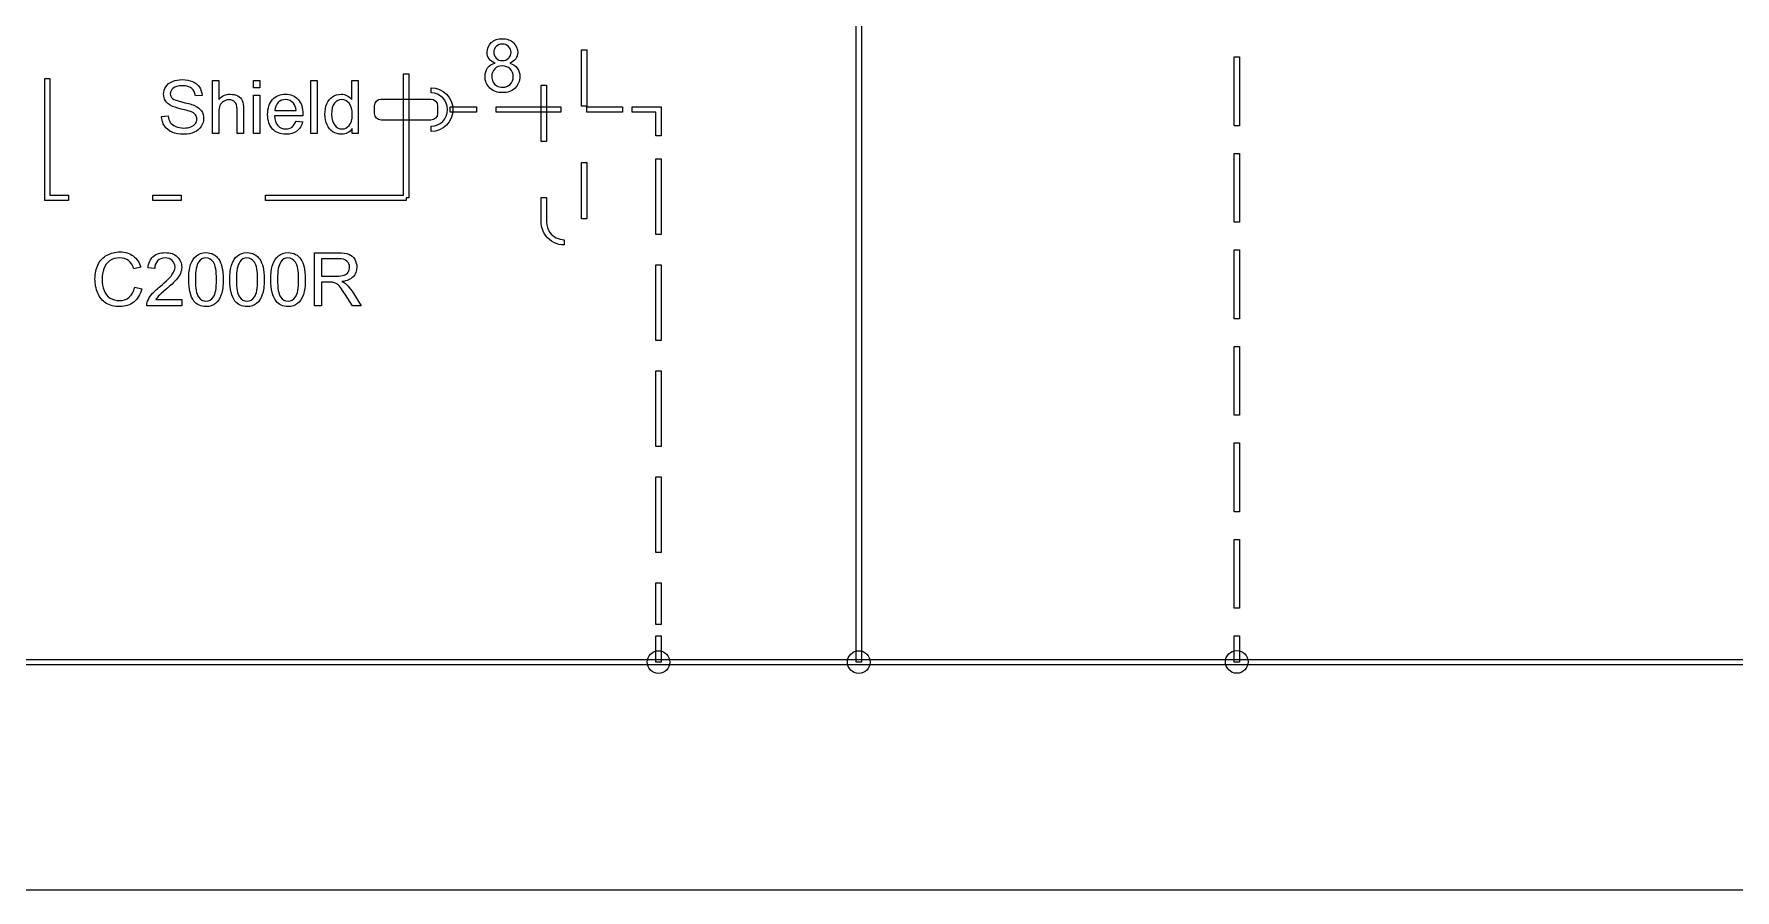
# Model space of a CAD drawing. Extents: x 55 to 793, y 34 to 1048.
# Drawn here: x 252.1 to 467.1, y 515.6 to 623.8 of the extents above; entities that cross this region are included whole.
import ezdxf

# ---------------------------------------------------------------- set-up
doc = ezdxf.new("R2010")
doc.units = 0
doc.layers.add('1', color=7, linetype='CONTINUOUS')

msp = doc.modelspace()

# ---------------------------------------------------------------- linework, layer by layer
at = {"layer": '1', "color": 7}
for points in [[(67.999998, 515.630486), (725.039982, 515.630486), (725.039982, 948.057142), (67.999998, 948.057142)], [(310.250663, 621.519213)], [(321.355458, 614.681222), (321.355458, 621.7932), (322.022125, 621.7932), (322.022125, 614.681222)], [(310.414726, 620.129253)], [(403.827497, 612.198308), (403.827497, 620.906641), (404.494163, 620.906641), (404.494163, 612.198308)], [(253.482224, 602.751513), (253.482224, 618.175992), (254.148891, 618.175992), (254.148891, 603.41818), (256.503057, 603.41818), (256.503057, 602.751513)], [(279.872916, 616.982488), (279.872916, 617.925837), (280.693234, 617.925837), (280.693234, 616.982488)], [(281.391077, 602.751513), (281.391077, 603.41818), (298.83639, 603.41818), (298.83639, 618.790575), (299.503056, 618.790575), (299.503056, 603.084847), (299.169723, 603.084847), (299.169723, 602.751513)], [(287.111538, 611.244919), (287.111538, 617.925837), (287.931869, 617.925837), (287.931869, 611.244919)], [(309.986337, 618.433959)], [(316.240875, 610.241055), (316.240875, 617.353034), (316.907542, 617.353034), (316.907542, 610.241055)], [(279.872916, 611.244919), (279.872916, 616.084712), (280.693234, 616.084712), (280.693234, 611.244919)], [(268.257592, 613.391386)], [(282.560176, 614.129654)], [(289.748691, 613.660257)], [(304.74483, 613.918097), (304.74483, 614.584763), (308.078163, 614.584763), (308.078163, 613.918097)], [(310.5355, 613.919437), (310.5355, 614.586103), (318.728208, 614.586103), (318.728208, 613.919437)], [(322.006854, 613.919437), (322.006854, 614.586103), (326.512062, 614.586103), (326.512062, 613.919437)], [(330.74217, 610.919437), (330.74217, 613.919437), (327.74217, 613.919437), (327.74217, 614.586103), (331.408837, 614.586103), (331.408837, 610.919437)], [(302.3275, 611.485579)], [(403.827497, 600.0056), (403.827497, 608.713933), (404.494163, 608.713933), (404.494163, 600.0056)], [(321.355458, 600.459805), (321.355458, 607.571784), (322.022125, 607.571784), (322.022125, 600.459805)], [(330.742167, 598.478458), (330.742167, 608.04877), (331.408833, 608.04877), (331.408833, 598.478458)], [(267.169724, 602.751513), (267.169724, 603.41818), (270.72441, 603.41818), (270.72441, 602.751513)], [(403.827497, 587.810287), (403.827497, 596.51862), (404.494163, 596.51862), (404.494163, 587.810287)], [(330.742167, 585.082625), (330.742167, 594.650333), (331.408833, 594.650333), (331.408833, 585.082625)], [(264.859928, 591.812902)], [(271.6884, 592.765367)], [(272.531509, 592.765367)], [(276.87779, 592.765367)], [(277.720895, 592.765367)], [(282.06719, 592.765367)], [(282.910295, 592.765367)], [(403.827497, 575.617581), (403.827497, 584.325914), (404.494163, 584.325914), (404.494163, 575.617581)], [(330.742167, 571.684188), (330.742167, 581.2545), (331.408833, 581.2545), (331.408833, 571.684188)], [(403.827497, 563.422261), (403.827497, 572.133207), (404.494163, 572.133207), (404.494163, 563.422261)], [(330.742167, 558.28575), (330.742167, 567.856063), (331.408833, 567.856063), (331.408833, 558.28575)], [(403.827497, 551.229554), (403.827497, 559.937888), (404.494163, 559.937888), (404.494163, 551.229554)], [(330.742167, 549.197209), (330.742167, 554.46023), (331.408833, 554.46023), (331.408833, 549.197209)], [(330.742167, 544.428767), (330.742167, 547.7621), (331.408833, 547.7621), (331.408833, 544.428767)], [(403.827497, 544.428767), (403.827497, 547.7621), (404.494163, 547.7621), (404.494163, 544.428767)], [(79.5835, 544.095437), (79.5835, 544.762103), (682.036605, 544.762103), (682.036605, 544.095437)]]:
    msp.add_lwpolyline(points, close=True, dxfattribs=at)
for points in [[(356.046877, 544.427808), (356.046877, 721.110097), (350.940106, 721.110097), (350.940106, 721.44343)], [(351.468751, 721.776763), (356.713543, 721.776763), (356.713543, 544.427808), (356.046877, 544.427808)], [(274.678966, 611.244919), (274.678966, 617.925837), (275.499288, 617.925837), (275.499288, 615.528728)], [(292.287125, 615.528728), (292.287125, 617.925837), (293.102896, 617.925837), (293.102896, 611.244919), (292.341818, 611.244919)], [(273.375491, 616.043698), (272.527825, 615.979899)], [(296.02083, 615.5861), (302.298163, 615.5861)], [(302.3275, 616.352767), (302.3275, 617.019433)], [(268.257592, 613.39138), (269.091587, 613.464298)], [(275.499288, 613.892677), (275.499288, 611.244919), (274.678966, 611.244919)], [(278.621066, 614.311944), (278.621066, 611.244919), (277.800748, 611.244919), (277.800748, 614.311944)], [(286.12458, 613.455188), (282.515163, 613.455188)], [(282.560176, 614.129654), (285.262689, 614.129654)], [(285.254129, 612.803502), (285.253569, 612.803496)], [(285.253569, 612.803496), (286.101234, 612.698685)], [(295.17283, 613.7661), (295.17283, 614.739433)], [(302.298163, 612.919433), (296.02083, 612.919433)], [(303.14483, 614.739433), (303.14483, 613.7661)], [(292.341818, 611.244919), (292.341818, 611.855589)], [(302.3275, 611.485579), (302.3275, 612.152246)], [(316.240875, 600.032722), (316.240875, 603.129076), (316.907542, 603.129076), (316.907542, 600.030117)], [(317.35025, 598.704597), (317.35285, 598.704597), (317.35285, 598.701993)], [(319.128896, 597.808763), (319.134104, 597.142097)], [(287.602937, 589.47048), (287.602937, 596.151398), (290.565209, 596.151398)], [(265.630118, 594.319386), (264.759666, 594.11431)], [(267.392243, 594.159882), (266.549131, 594.246471)], [(290.601676, 595.41313), (288.487068, 595.41313), (288.487068, 593.202862)], [(264.859928, 591.812902), (265.744053, 591.589597)], [(289.512465, 592.437251), (288.487068, 592.437251), (288.487068, 589.470485), (287.602937, 589.47048)], [(288.487068, 593.202862), (290.387476, 593.202862)], [(292.328898, 591.288819), (293.491028, 589.47048), (292.379031, 589.47048), (291.494913, 590.860439)], [(270.810249, 590.258883), (270.810249, 589.47048), (266.394182, 589.47048)], [(267.533517, 590.258883), (270.810249, 590.258883)]]:
    msp.add_lwpolyline(points, dxfattribs=at)
for points in [[(309.41211, 621.491868), (309.41211, 621.977974), (309.586808, 622.386607), (309.936205, 622.717767)], [(309.658207, 620.66245), (309.494142, 620.893351), (309.41211, 621.169824), (309.41211, 621.491868)], [(309.936205, 622.717767), (310.285601, 623.048926), (310.750451, 623.214506), (311.330753, 623.214506)], [(310.560562, 622.239256), (310.353962, 622.038737), (310.250663, 621.798723), (310.250663, 621.519213)], [(310.250663, 621.519213), (310.250663, 621.203244), (310.352443, 620.945), (310.556004, 620.744481)], [(311.339868, 622.540035), (311.02693, 622.540035), (310.767161, 622.439775), (310.560562, 622.239256)], [(311.330753, 623.214506), (311.914093, 623.214506), (312.3835, 623.044369), (312.738973, 622.704095)], [(312.114617, 622.230142), (311.908017, 622.436737), (311.649768, 622.540035), (311.339868, 622.540035)], [(312.429073, 621.473639), (312.429073, 621.774417), (312.324254, 622.026585), (312.114617, 622.230142)], [(312.123731, 620.739924), (312.327293, 620.940443), (312.429073, 621.185014), (312.429073, 621.473639)], [(312.738973, 622.704095), (313.094446, 622.366859), (313.272182, 621.955188), (313.272182, 621.469082)], [(313.272182, 621.469082), (313.272182, 621.15919), (313.19015, 620.888794), (313.026085, 620.657893)], [(309.143227, 618.438516), (309.143227, 618.872973), (309.252603, 619.236033), (309.471357, 619.527697)], [(309.471357, 619.527697), (309.693147, 619.822399), (310.007604, 620.022918), (310.414726, 620.129253)], [(310.414726, 620.129253), (310.074444, 620.253818), (309.822271, 620.43155), (309.658207, 620.66245)], [(310.364596, 619.390979), (310.112423, 619.135774), (309.986337, 618.816767), (309.986337, 618.433959)], [(311.326196, 619.773788), (310.94034, 619.773788), (310.619807, 619.646185), (310.364596, 619.390979)], [(310.556004, 620.744481), (310.759566, 620.543962), (311.023892, 620.443702), (311.348983, 620.443702)], [(312.310583, 619.386422), (312.049295, 619.644666), (311.721166, 619.773788), (311.326196, 619.773788)], [(311.348983, 620.443702), (311.664959, 620.443702), (311.923208, 620.542443), (312.123731, 620.739924)], [(313.026085, 620.657893), (312.865059, 620.430031), (312.618962, 620.253818), (312.287795, 620.129253)], [(312.287795, 620.129253), (312.697956, 619.995573), (313.009375, 619.779864), (313.222051, 619.482125)], [(312.707071, 618.406616), (312.707071, 618.801577), (312.574908, 619.128179), (312.310583, 619.386422)], [(313.222051, 619.482125), (313.437766, 619.184385), (313.545623, 618.82892), (313.545623, 618.41573)], [(268.512803, 616.198643), (268.512803, 616.535879), (268.608508, 616.850329), (268.799917, 617.141993)], [(268.799917, 617.141993), (268.991325, 617.436695), (269.270842, 617.66), (269.638468, 617.811907)], [(269.638468, 617.811907), (270.006094, 617.963815), (270.414736, 618.039769), (270.864394, 618.039769)], [(270.900853, 617.260485), (270.366125, 617.260485), (269.975712, 617.161745), (269.729615, 616.964264)], [(270.864394, 618.039769), (271.359625, 618.039769), (271.795611, 617.959258), (272.172352, 617.798235)], [(272.062975, 616.936921), (271.801688, 617.15263), (271.414314, 617.260485), (270.900853, 617.260485)], [(272.172352, 617.798235), (272.552131, 617.640251), (272.843801, 617.406313), (273.047362, 617.096421)], [(273.047362, 617.096421), (273.250924, 616.786528), (273.3603, 616.435621), (273.375491, 616.043698)], [(309.749355, 616.975641), (309.345269, 617.367564), (309.143227, 617.855189), (309.143227, 618.438516)], [(309.986337, 618.433959), (309.986337, 618.20002), (310.041024, 617.973677), (310.1504, 617.754929)], [(310.1504, 617.754929), (310.262815, 617.536182), (310.428399, 617.366045), (310.647151, 617.244518)], [(310.647151, 617.244518), (310.865903, 617.12603), (311.101366, 617.066785), (311.35354, 617.066785)], [(311.35354, 617.066785), (311.745471, 617.066785), (312.069043, 617.192869), (312.324255, 617.445037)], [(312.324255, 617.445037), (312.579466, 617.697204), (312.707071, 618.01773), (312.707071, 618.406616)], [(313.545623, 618.41573), (313.545623, 617.844555), (313.34358, 617.364525), (312.939496, 616.975641)], [(268.745228, 615.364668), (268.590278, 615.613797), (268.512803, 615.891789), (268.512803, 616.198643)], [(269.460731, 614.744884), (269.141717, 614.911983), (268.903216, 615.118577), (268.745228, 615.364668)], [(269.729615, 616.964264), (269.486556, 616.769822), (269.365027, 616.534364), (269.365027, 616.257891)], [(269.365027, 616.257891), (269.365027, 616.017877), (269.451617, 615.820396), (269.624796, 615.66545)], [(269.624796, 615.66545), (269.794937, 615.510504), (270.238519, 615.351), (270.955541, 615.186939)], [(270.955541, 615.186939), (271.675601, 615.025917), (272.169314, 614.884642), (272.436678, 614.763117)], [(272.527825, 615.979899), (272.482252, 616.402204), (272.327302, 616.721212), (272.062975, 616.936921)], [(275.499288, 615.528728), (275.882104, 615.972299), (276.365182, 616.194085), (276.948523, 616.194085)], [(276.091739, 615.296309), (275.879064, 615.171744), (275.727153, 615.001607), (275.636006, 614.785897)], [(276.779897, 615.487712), (276.53684, 615.487712), (276.307454, 615.423911), (276.091739, 615.296309)], [(277.531868, 615.205163), (277.355647, 615.393529), (277.104989, 615.487712), (276.779897, 615.487712)], [(276.948523, 616.194085), (277.307038, 616.194085), (277.618455, 616.122688), (277.882774, 615.979894)], [(277.800748, 614.311944), (277.800748, 614.722095), (277.711121, 615.019835), (277.531868, 615.205163)], [(277.882774, 615.979894), (278.147102, 615.840139), (278.335475, 615.645697), (278.447893, 615.396567)], [(278.447893, 615.396567), (278.563341, 615.147438), (278.621066, 614.785897), (278.621066, 614.311944)], [(281.666938, 613.623805), (281.666938, 614.438033), (281.876578, 615.069971), (282.295856, 615.519619)], [(282.295856, 615.519619), (282.715127, 615.969266), (283.25897, 616.19409), (283.927386, 616.19409)], [(282.984015, 615.141362), (282.728807, 614.889195), (282.587527, 614.551959), (282.560176, 614.129654)], [(283.936492, 615.519614), (283.559756, 615.519614), (283.242263, 615.39353), (282.984015, 615.141362)], [(283.927386, 616.19409), (284.574531, 616.19409), (285.103183, 615.973824), (285.513342, 615.533291)], [(284.952783, 615.04566), (284.691495, 615.361629), (284.352731, 615.519614), (283.936492, 615.519614)], [(285.262689, 614.129654), (285.226245, 614.536768), (285.122943, 614.842103), (284.952783, 615.04566)], [(285.513342, 615.533291), (285.923501, 615.092757), (286.12858, 614.472971), (286.12858, 613.673934)], [(288.905573, 613.660257), (288.905573, 614.143325), (288.986089, 614.580821), (289.147119, 614.972743)], [(289.147119, 614.972743), (289.308141, 615.367705), (289.549678, 615.670002), (289.871731, 615.879635)], [(290.113277, 615.068446), (289.87022, 614.770706), (289.748691, 614.30131), (289.748691, 613.660257)], [(289.871731, 615.879635), (290.193783, 616.089268), (290.553814, 616.194085), (290.951822, 616.194085)], [(291.029301, 615.515056), (290.664716, 615.515056), (290.359374, 615.366186), (290.113277, 615.068446)], [(290.951822, 616.194085), (291.243492, 616.194085), (291.503265, 616.131802), (291.73114, 616.007237)], [(291.972672, 615.050217), (291.717464, 615.36011), (291.403007, 615.515056), (291.029301, 615.515056)], [(291.73114, 616.007237), (291.959006, 615.885712), (292.144334, 615.726208), (292.287125, 615.528728)], [(292.355485, 613.591899), (292.355485, 614.254219), (292.227881, 614.740325), (291.972672, 615.050217)], [(295.17283, 614.739433), (295.17283, 615.204767), (295.554163, 615.5861), (296.02083, 615.5861)], [(302.298163, 615.5861), (302.763496, 615.5861), (303.14483, 615.204767), (303.14483, 614.739433)], [(302.3275, 617.019433), (303.843539, 617.019433), (305.0775, 615.776819), (305.0775, 614.253808)], [(304.410833, 614.253808), (304.410833, 615.418795), (303.480791, 616.352767), (302.3275, 616.352767)], [(311.344425, 616.392314), (310.685129, 616.392314), (310.153439, 616.586756), (309.749355, 616.975641)], [(312.939496, 616.975641), (312.535412, 616.586756), (312.003721, 616.392314), (311.344425, 616.392314)], [(268.62218, 612.188274), (268.391275, 612.543739), (268.269745, 612.944776), (268.257592, 613.391386)], [(269.091587, 613.464298), (269.13108, 613.1301), (269.222227, 612.855146), (269.365027, 612.639436)], [(270.75046, 614.325617), (270.136738, 614.474487), (269.706828, 614.614242), (269.460731, 614.744884)], [(271.939928, 614.002053), (271.760672, 614.071927), (271.364183, 614.179781), (270.75046, 614.325617)], [(272.541497, 613.605572), (272.419967, 613.763557), (272.219444, 613.895717), (271.939928, 614.002053)], [(272.436678, 614.763117), (272.825572, 614.583865), (273.112684, 614.356003), (273.298016, 614.07953)], [(272.532382, 612.484491), (272.659988, 612.660704), (272.723791, 612.852108), (272.723791, 613.058703)], [(272.723791, 613.058703), (272.723791, 613.268336), (272.663026, 613.450626), (272.541497, 613.605572)], [(273.576014, 613.131623), (273.576014, 612.776158), (273.474234, 612.440441), (273.270672, 612.124472)], [(273.298016, 614.07953), (273.483348, 613.806095), (273.576014, 613.490126), (273.576014, 613.131623)], [(275.636006, 614.785897), (275.544861, 614.570187), (275.499288, 614.272447), (275.499288, 613.892677)], [(282.286736, 611.787236), (281.873538, 612.224732), (281.666938, 612.836922), (281.666938, 613.623805)], [(282.515163, 613.455188), (282.545563, 612.92351), (282.695958, 612.516396), (282.966348, 612.233846)], [(284.748264, 612.046999), (284.960939, 612.204984), (285.129561, 612.457151), (285.254129, 612.803502)], [(286.12858, 613.673934), (286.12858, 613.625322), (286.127247, 613.552407), (286.12458, 613.455188)], [(289.169906, 612.343214), (288.993684, 612.726023), (288.905573, 613.165038), (288.905573, 613.660257)], [(289.748691, 613.660257), (289.748691, 613.040473), (289.879335, 612.577153), (290.140624, 612.270299)], [(291.977232, 612.247513), (292.229401, 612.542215), (292.355485, 612.990344), (292.355485, 613.591899)], [(296.02083, 612.919433), (295.554163, 612.919433), (295.17283, 613.300767), (295.17283, 613.7661)], [(303.14483, 613.7661), (303.14483, 613.300767), (302.763496, 612.919433), (302.298163, 612.919433)], [(302.3275, 612.152246), (303.480791, 612.152246), (304.410833, 613.088822), (304.410833, 614.253808)], [(305.0775, 614.253808), (305.0775, 612.730798), (303.843539, 611.485579), (302.3275, 611.485579)], [(269.58378, 611.395314), (269.176657, 611.571527), (268.856123, 611.835848), (268.62218, 612.188274)], [(269.365027, 612.639436), (269.510863, 612.426765), (269.735691, 612.25359), (270.039514, 612.119911)], [(271.105932, 611.130994), (270.501325, 611.130994), (269.993941, 611.219101), (269.58378, 611.395314)], [(270.039514, 612.119911), (270.343337, 611.98927), (270.685138, 611.92395), (271.064917, 611.92395)], [(271.064917, 611.92395), (271.40216, 611.92395), (271.699907, 611.97408), (271.958157, 612.074338)], [(272.391104, 611.390757), (272.011325, 611.217582), (271.582935, 611.130994), (271.105932, 611.130994)], [(271.958157, 612.074338), (272.216406, 612.174598), (272.407815, 612.311316), (272.532382, 612.484491)], [(273.270672, 612.124472), (273.067111, 611.811542), (272.773922, 611.56697), (272.391104, 611.390757)], [(283.972959, 611.135551), (283.26505, 611.135551), (282.702975, 611.35278), (282.286736, 611.787236)], [(282.966348, 612.233846), (283.236747, 611.951297), (283.573991, 611.810022), (283.978079, 611.810022)], [(285.358395, 611.545702), (284.996841, 611.272268), (284.535029, 611.135551), (283.972959, 611.135551)], [(283.978079, 611.810022), (284.27886, 611.810022), (284.535589, 611.889015), (284.748264, 612.046999)], [(286.101234, 612.698685), (285.967554, 612.203465), (285.719941, 611.819137), (285.358395, 611.545702)], [(289.921864, 611.454553), (289.599812, 611.667224), (289.349159, 611.963444), (289.169906, 612.343214)], [(290.988288, 611.135546), (290.602431, 611.135546), (290.246957, 611.241881), (289.921864, 611.454553)], [(290.140624, 612.270299), (290.401912, 611.963444), (290.710293, 611.810017), (291.065768, 611.810017)], [(292.341818, 611.855589), (292.034957, 611.37556), (291.58378, 611.135546), (290.988288, 611.135546)], [(291.065768, 611.810017), (291.424274, 611.810017), (291.728095, 611.955849), (291.977232, 612.247513)], [(316.819, 598.303555), (316.445742, 598.798989), (316.238764, 599.411315), (316.240875, 600.032722)], [(316.907542, 600.030117), (316.905942, 599.55852), (317.066025, 599.081855), (317.35025, 598.704597)], [(319.134104, 597.142097), (318.227934, 597.134925), (317.355913, 597.578973), (316.819, 598.303555)], [(317.35285, 598.701993), (317.759139, 598.152196), (318.447021, 597.803367), (319.128896, 597.808763)], [(260.234222, 594.679408), (260.501586, 595.198934), (260.879846, 595.592376), (261.369001, 595.859734)], [(261.369001, 595.859734), (261.861194, 596.130131), (262.401999, 596.26533), (262.991415, 596.26533)], [(262.991415, 596.26533), (263.659826, 596.26533), (264.221899, 596.095193), (264.677634, 595.754918)], [(264.677634, 595.754918), (265.133368, 595.414644), (265.450863, 594.936134), (265.630118, 594.319386)], [(266.549131, 594.246471), (266.606855, 594.87537), (266.824088, 595.35388), (267.200832, 595.682002)], [(267.200832, 595.682002), (267.577572, 596.013161), (268.083437, 596.178741), (268.718428, 596.178741)], [(268.718428, 596.178741), (269.359495, 596.178741), (269.866879, 596.001009), (270.240581, 595.645544)], [(270.240581, 595.645544), (270.614283, 595.290079), (270.801135, 594.849546), (270.801135, 594.323944)], [(271.92994, 594.670294), (272.094003, 595.153361), (272.335542, 595.525537), (272.654557, 595.786819)], [(272.654557, 595.786819), (272.976609, 596.0481), (273.380694, 596.178741), (273.866811, 596.178741)], [(273.866811, 596.178741), (274.225322, 596.178741), (274.539779, 596.105825), (274.810182, 595.959993)], [(274.810182, 595.959993), (275.080584, 595.8172), (275.303894, 595.609087), (275.480111, 595.335652)], [(277.119323, 594.670294), (277.283393, 595.153361), (277.524935, 595.525537), (277.843948, 595.786819)], [(277.843948, 595.786819), (278.166, 596.0481), (278.570084, 596.178741), (279.056198, 596.178741)], [(279.056198, 596.178741), (279.414713, 596.178741), (279.72917, 596.105825), (279.999569, 595.959993)], [(279.999569, 595.959993), (280.269968, 595.8172), (280.493279, 595.609087), (280.669501, 595.335652)], [(282.308723, 594.670294), (282.472794, 595.153361), (282.714335, 595.525537), (283.033348, 595.786819)], [(283.033348, 595.786819), (283.3554, 596.0481), (283.759484, 596.178741), (284.245598, 596.178741)], [(284.245598, 596.178741), (284.604113, 596.178741), (284.91857, 596.105825), (285.188969, 595.959993)], [(285.188969, 595.959993), (285.459369, 595.8172), (285.682679, 595.609087), (285.858901, 595.335652)], [(290.565209, 596.151398), (291.160701, 596.151398), (291.613398, 596.090634), (291.923299, 595.969108)], [(291.923299, 595.969108), (292.233201, 595.85062), (292.480818, 595.639468), (292.666151, 595.335652)], [(259.837733, 592.861068), (259.837733, 593.556807), (259.969896, 594.16292), (260.234222, 594.679408)], [(260.958839, 594.146211), (260.819081, 593.733021), (260.749202, 593.306159), (260.749202, 592.865625)], [(261.683457, 595.13969), (261.340137, 594.893599), (261.098598, 594.562439), (260.958839, 594.146211)], [(262.973186, 595.508827), (262.459725, 595.508827), (262.029816, 595.385781), (261.683457, 595.13969)], [(264.085179, 595.176148), (263.790471, 595.397934), (263.419806, 595.508827), (262.973186, 595.508827)], [(264.759666, 594.11431), (264.604716, 594.600416), (264.379887, 594.954362), (264.085179, 595.176148)], [(267.752273, 595.144247), (267.515291, 594.907271), (267.395281, 594.579149), (267.392243, 594.159882)], [(268.700201, 595.499713), (268.305231, 595.499713), (267.989255, 595.381224), (267.752273, 595.144247)], [(269.607112, 595.162476), (269.376207, 595.387301), (269.073903, 595.499713), (268.700201, 595.499713)], [(269.575211, 593.35325), (269.830423, 593.702639), (269.958029, 594.03228), (269.958029, 594.342172)], [(269.958029, 594.342172), (269.958029, 594.667256), (269.841057, 594.94069), (269.607112, 595.162476)], [(270.63707, 593.535541), (270.527694, 593.277296), (270.3454, 593.005381), (270.090188, 592.719794)], [(270.801135, 594.323944), (270.801135, 594.056585), (270.746446, 593.793784), (270.63707, 593.535541)], [(271.6884, 592.765367), (271.6884, 593.555289), (271.768913, 594.190265), (271.92994, 594.670294)], [(272.955342, 595.021202), (272.672787, 594.614088), (272.531509, 593.862143), (272.531509, 592.765367)], [(273.857696, 595.499713), (273.480956, 595.499713), (273.180171, 595.340209), (272.955342, 595.021202)], [(274.814739, 594.9574), (274.559527, 595.318942), (274.240513, 595.499713), (273.857696, 595.499713)], [(275.202113, 592.765367), (275.202113, 593.865181), (275.072988, 594.595859), (274.814739, 594.9574)], [(275.480111, 595.335652), (275.656326, 595.065255), (275.794566, 594.734095), (275.894832, 594.342172)], [(275.894832, 594.342172), (275.99509, 593.953288), (276.045219, 593.427686), (276.045219, 592.765367)], [(276.87779, 592.765367), (276.87779, 593.555289), (276.958301, 594.190265), (277.119323, 594.670294)], [(278.144734, 595.021202), (277.862174, 594.614088), (277.720895, 593.862143), (277.720895, 592.765367)], [(279.047091, 595.499713), (278.670346, 595.499713), (278.36956, 595.340209), (278.144734, 595.021202)], [(280.004129, 594.9574), (279.748921, 595.318942), (279.429908, 595.499713), (279.047091, 595.499713)], [(280.391501, 592.765367), (280.391501, 593.865181), (280.262377, 594.595859), (280.004129, 594.9574)], [(280.669501, 595.335652), (280.845722, 595.065255), (280.983962, 594.734095), (281.08422, 594.342172)], [(281.08422, 594.342172), (281.184477, 593.953288), (281.234606, 593.427686), (281.234606, 592.765367)], [(282.06719, 592.765367), (282.06719, 593.555289), (282.147701, 594.190265), (282.308723, 594.670294)], [(283.334134, 595.021202), (283.051575, 594.614088), (282.910295, 593.862143), (282.910295, 592.765367)], [(284.236492, 595.499713), (283.859746, 595.499713), (283.55896, 595.340209), (283.334134, 595.021202)], [(285.193529, 594.9574), (284.938321, 595.318942), (284.619308, 595.499713), (284.236492, 595.499713)], [(285.580902, 592.765367), (285.580902, 593.865181), (285.451777, 594.595859), (285.193529, 594.9574)], [(285.858901, 595.335652), (286.035114, 595.065255), (286.173353, 594.734095), (286.27362, 594.342172)], [(286.27362, 594.342172), (286.373877, 593.953288), (286.424006, 593.427686), (286.424006, 592.765367)], [(291.686313, 595.107795), (291.458447, 595.311351), (291.096901, 595.41313), (290.601676, 595.41313)], [(291.335407, 593.325912), (291.563273, 593.410977), (291.736451, 593.544656), (291.854939, 593.72695)], [(292.032672, 594.328506), (292.032672, 594.644475), (291.917219, 594.904238), (291.686313, 595.107795)], [(291.854939, 593.72695), (291.973428, 593.912278), (292.032672, 594.112797), (292.032672, 594.328506)], [(292.94415, 594.328501), (292.94415, 593.854547), (292.790719, 593.455029), (292.483858, 593.129945)], [(292.666151, 595.335652), (292.851483, 595.031835), (292.94415, 594.696118), (292.94415, 594.328501)], [(260.188648, 591.070072), (259.954704, 591.626056), (259.837733, 592.223055), (259.837733, 592.861068)], [(260.749202, 592.865625), (260.749202, 592.297489), (260.831235, 591.80075), (260.995299, 591.375408)], [(260.995299, 591.375408), (261.162402, 590.953103), (261.420651, 590.637134), (261.770048, 590.427501)], [(264.162654, 590.541431), (264.505974, 590.827019), (264.738399, 591.250843), (264.859928, 591.812902)], [(265.744053, 591.589597), (265.558721, 590.863477), (265.224515, 590.309012), (264.741436, 589.926204)], [(267.027655, 590.928798), (267.27679, 591.220462), (267.635301, 591.557698), (268.103188, 591.940506)], [(268.827803, 591.544025), (268.33561, 591.130835), (268.019634, 590.849806), (267.879877, 590.700935)], [(268.103188, 591.940506), (268.829326, 592.535985), (269.32, 593.0069), (269.575211, 593.35325)], [(270.090188, 592.719794), (269.838016, 592.434207), (269.417221, 592.042284), (268.827803, 591.544025)], [(272.349215, 590.049249), (271.908672, 590.605233), (271.6884, 591.510606), (271.6884, 592.765367)], [(272.531509, 592.765367), (272.531509, 591.66859), (272.659114, 590.937913), (272.914325, 590.573333)], [(274.814739, 590.577891), (275.072988, 590.94247), (275.202113, 591.671629), (275.202113, 592.765367)], [(276.045219, 592.765367), (276.045219, 591.98152), (275.964708, 591.348064), (275.803686, 590.864997)], [(277.538602, 590.049249), (277.098061, 590.605233), (276.87779, 591.510606), (276.87779, 592.765367)], [(277.720895, 592.765367), (277.720895, 591.66859), (277.848503, 590.937913), (278.10372, 590.573333)], [(280.004129, 590.577891), (280.262377, 590.94247), (280.391501, 591.671629), (280.391501, 592.765367)], [(281.234606, 592.765367), (281.234606, 591.98152), (281.154095, 591.348064), (280.993073, 590.864997)], [(282.728002, 590.049249), (282.287461, 590.605233), (282.06719, 591.510606), (282.06719, 592.765367)], [(282.910295, 592.765367), (282.910295, 591.66859), (283.037904, 590.937913), (283.293121, 590.573333)], [(285.193529, 590.577891), (285.451777, 590.94247), (285.580902, 591.671629), (285.580902, 592.765367)], [(286.424006, 592.765367), (286.424006, 591.98152), (286.343495, 591.348064), (286.182473, 590.864997)], [(290.004651, 592.405345), (289.904393, 592.426615), (289.740331, 592.437251), (289.512465, 592.437251)], [(290.405703, 592.227612), (290.275063, 592.312676), (290.141379, 592.371921), (290.004651, 592.405345)], [(290.387476, 593.202862), (290.791555, 593.202862), (291.107532, 593.243879), (291.335407, 593.325912)], [(290.856875, 591.781002), (290.689773, 591.993673), (290.539383, 592.142543), (290.405703, 592.227612)], [(291.494913, 590.860439), (291.236665, 591.261477), (291.023986, 591.568331), (290.856875, 591.781002)], [(292.483858, 593.129945), (292.176996, 592.804863), (291.703033, 592.598268), (291.061968, 592.510161)], [(291.061968, 592.510161), (291.295905, 592.397749), (291.473638, 592.286856), (291.595167, 592.177483)], [(291.595167, 592.177483), (291.853415, 591.940505), (292.097992, 591.644284), (292.328898, 591.288819)], [(261.218608, 589.794045), (260.76895, 590.088746), (260.42563, 590.514088), (260.188648, 591.070072)], [(262.977743, 589.356549), (262.257683, 589.356549), (261.671304, 589.502381), (261.218608, 589.794045)], [(261.770048, 590.427501), (262.119444, 590.217868), (262.497704, 590.113051), (262.904826, 590.113051)], [(262.904826, 590.113051), (263.400058, 590.113051), (263.819334, 590.255845), (264.162654, 590.541431)], [(264.741436, 589.926204), (264.261396, 589.546434), (263.673498, 589.356549), (262.977743, 589.356549)], [(266.394182, 589.47048), (266.388137, 589.66796), (266.420039, 589.857845), (266.489888, 590.040135)], [(266.489888, 590.040135), (266.602303, 590.340913), (266.781558, 590.637134), (267.027655, 590.928798)], [(267.879877, 590.700935), (267.740118, 590.555104), (267.624665, 590.407753), (267.533517, 590.258883)], [(273.866811, 589.356549), (273.222706, 589.356549), (272.71684, 589.587449), (272.349215, 590.049249)], [(272.914325, 590.573333), (273.172575, 590.211791), (273.49007, 590.03102), (273.866811, 590.03102)], [(273.866811, 590.03102), (274.243551, 590.03102), (274.559527, 590.21331), (274.814739, 590.577891)], [(275.079065, 589.748471), (274.760051, 589.48719), (274.355966, 589.356549), (273.866811, 589.356549)], [(275.803686, 590.864997), (275.642655, 590.384967), (275.401115, 590.012792), (275.079065, 589.748471)], [(279.056198, 589.356549), (278.412093, 589.356549), (277.906227, 589.587449), (277.538602, 590.049249)], [(278.10372, 590.573333), (278.361969, 590.211791), (278.679461, 590.03102), (279.056198, 590.03102)], [(279.056198, 590.03102), (279.432944, 590.03102), (279.748921, 590.21331), (280.004129, 590.577891)], [(280.268448, 589.748471), (279.949436, 589.48719), (279.545352, 589.356549), (279.056198, 589.356549)], [(280.993073, 590.864997), (280.832042, 590.384967), (280.590501, 590.012792), (280.268448, 589.748471)], [(284.245598, 589.356549), (283.601493, 589.356549), (283.095628, 589.587449), (282.728002, 590.049249)], [(283.293121, 590.573333), (283.551369, 590.211791), (283.868861, 590.03102), (284.245598, 590.03102)], [(284.245598, 590.03102), (284.622344, 590.03102), (284.938321, 590.21331), (285.193529, 590.577891)], [(285.457849, 589.748471), (285.138836, 589.48719), (284.734753, 589.356549), (284.245598, 589.356549)], [(286.182473, 590.864997), (286.021443, 590.384967), (285.779901, 590.012792), (285.457849, 589.748471)], [(329.6435, 544.42877), (329.6435, 545.219437), (330.284833, 545.86077), (331.0755, 545.86077)], [(331.0755, 542.99677), (330.284833, 542.99677), (329.6435, 543.638103), (329.6435, 544.42877)], [(331.0755, 545.86077), (331.866167, 545.86077), (332.5075, 545.219437), (332.5075, 544.42877)], [(332.5075, 544.42877), (332.5075, 543.638103), (331.866167, 542.99677), (331.0755, 542.99677)], [(354.94883, 544.42877), (354.94883, 545.219437), (355.590163, 545.86077), (356.38083, 545.86077)], [(356.38083, 542.99677), (355.590163, 542.99677), (354.94883, 543.638103), (354.94883, 544.42877)], [(356.38083, 545.86077), (357.171497, 545.86077), (357.81283, 545.219437), (357.81283, 544.42877)], [(357.81283, 544.42877), (357.81283, 543.638103), (357.171497, 542.99677), (356.38083, 542.99677)], [(402.727497, 544.45143), (402.727497, 545.242097), (403.370163, 545.88343), (404.16083, 545.88343)], [(404.16083, 543.01943), (403.370163, 543.01943), (402.727497, 543.660763), (402.727497, 544.45143)], [(404.16083, 545.88343), (404.950163, 545.88343), (405.59283, 545.242097), (405.59283, 544.45143)], [(405.59283, 544.45143), (405.59283, 543.660763), (404.950163, 543.01943), (404.16083, 543.01943)]]:
    msp.add_open_spline(points, degree=3, dxfattribs=at)

doc.saveas('drawing.dxf')
